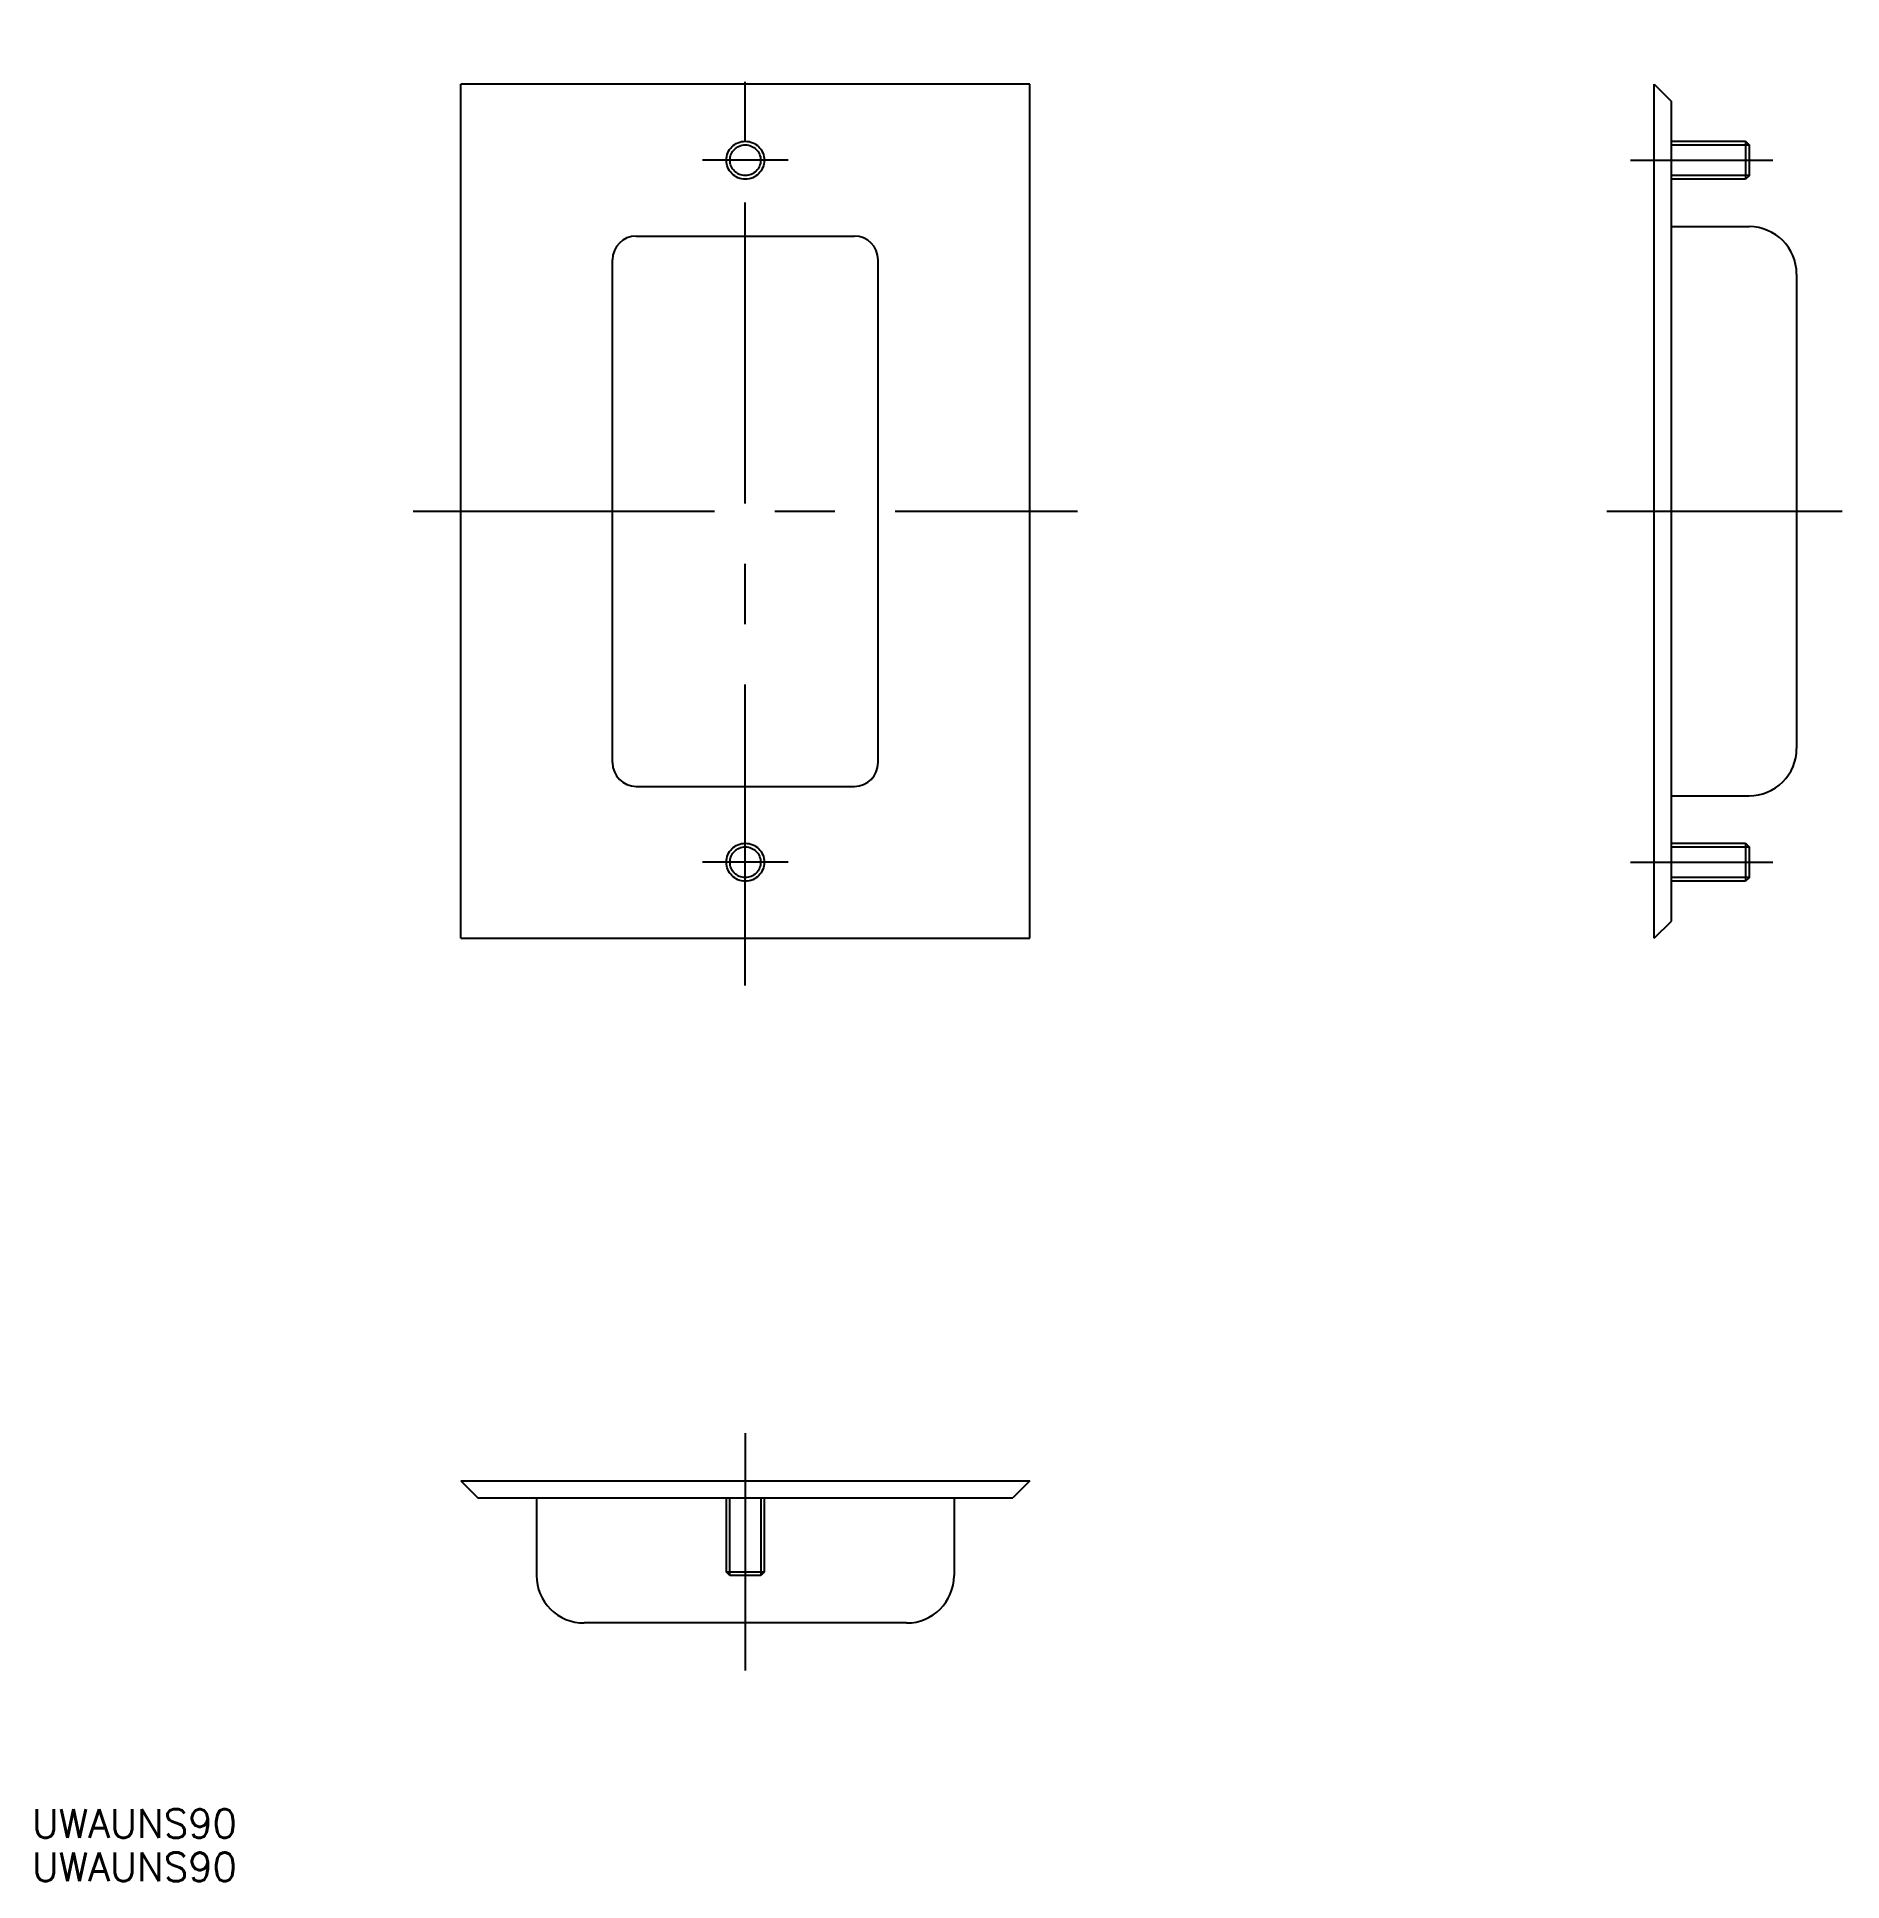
# Model space of a CAD drawing. Extents: x -75 to 116, y -144 to 50.
import ezdxf

# ---------------------------------------------------------------- set-up
doc = ezdxf.new("R2010")
doc.units = 0
doc.linetypes.add('CENTER', pattern=[50.8, 31.75, -6.35, 6.35, -6.35])
doc.linetypes.add('DASHED', pattern=[19.05, 12.7, -6.35])
doc.layers.get('0').update_dxf_attribs({"linetype": 'CONTINUOUS'})
doc.layers.add('CENTER', color=1, linetype='CENTER')
doc.styles.get("Standard").update_dxf_attribs({"font": 'txt.shx', "height": 3, "bigfont": 'bigfont.shx'})

# ---------------------------------------------------------------- blocks, each defined once
blk = doc.blocks.new('*U14')
at = {"color": 7, "linetype": 'CONTINUOUS'}
blk.add_text('UWAUNS90', height=3, dxfattribs=at).set_placement((-75.18, -139.83))
blk = doc.blocks.new('*U15')
at = {"color": 7, "linetype": 'CONTINUOUS'}
blk.add_text('UWAUNS90', height=3, dxfattribs=at).set_placement((-75.18, -144.4))

msp = doc.modelspace()

# ---------------------------------------------------------------- linework, layer by layer
at = {"color": 7, "linetype": 'CONTINUOUS'}
for p, q in [((30, 45), (-30, 45)), ((-30, -45), (-30, 45)), ((30, -45), (30, 45)), ((95.81, -45), (95.81, 45)), ((95.81, 45), (97.61, 43.2)), ((97.61, -43.2), (97.61, 43.2)), ((97.61, 39), (105.44, 39)), ((105.44, 39), (105.81, 38.63)), ((105.44, 39), (105.44, 35)), ((105.81, 38.63), (105.81, 35.37)), ((105.44, 35), (97.61, 35)), ((105.81, 35.37), (105.44, 35)), ((97.61, 30), (105.81, 30)), ((-11.5, 29), (11.5, 29)), ((-14, -26.5), (-14, 26.5)), ((14, -26.5), (14, 26.5)), ((110.81, 25), (110.81, -25)), ((-11.5, -29), (11.5, -29)), ((97.61, -30), (105.81, -30)), ((97.61, -35), (105.44, -35)), ((105.44, -35), (105.81, -35.37)), ((105.44, -35), (105.44, -39)), ((105.81, -35.37), (105.81, -38.63)), ((105.81, -38.63), (105.44, -39)), ((105.44, -39), (97.61, -39)), ((95.81, -45), (97.61, -43.2)), ((-30, -45), (30, -45)), ((-30, -102.19), (30, -102.19)), ((-30, -102.19), (-28.2, -103.99)), ((30, -102.19), (28.2, -103.99)), ((-28.2, -103.99), (28.2, -103.99)), ((-22, -103.99), (-22, -112.19)), ((-2, -111.82), (-2, -103.99)), ((2, -103.99), (2, -111.82)), ((22, -103.99), (22, -112.19)), ((-1.63, -112.19), (-2, -111.82)), ((2, -111.82), (-2, -111.82)), ((1.63, -112.19), (-1.63, -112.19)), ((2, -111.82), (1.63, -112.19)), ((17, -117.19), (-17, -117.19))]:
    msp.add_line(p, q, dxfattribs=at)
at = {"color": 3, "linetype": 'CONTINUOUS'}
for p, q in [((97.61, 38.62), (105.81, 38.62)), ((105.81, 35.38), (97.61, 35.38)), ((97.61, -35.38), (105.81, -35.38)), ((105.81, -38.62), (97.61, -38.62)), ((-1.62, -112.19), (-1.62, -103.99)), ((1.62, -103.99), (1.62, -112.19))]:
    msp.add_line(p, q, dxfattribs=at)
at = {"color": 3, "linetype": 'DASHED'}
for centre, radius in [((0, 37), 2), ((0, 37), 1.62), ((0, -37), 2), ((0, -37), 1.62)]:
    msp.add_circle(centre, radius, dxfattribs=at)
at = {"color": 7, "linetype": 'CONTINUOUS'}
for centre, radius, start, end in [((105.81, 25), 5, 0.0001, 90), ((-11.5, 26.5), 2.5, 90, 180), ((11.5, 26.5), 2.5, 0, 90), ((105.81, -25), 5, 270, 0.0001), ((-11.5, -26.5), 2.5, 180, 270), ((11.5, -26.5), 2.5, 270, 0), ((-17, -112.19), 5, 180, 270.0001), ((17, -112.19), 5, 270.0001, 0)]:
    msp.add_arc(centre, radius, start, end, dxfattribs=at)
at = {"layer": 'CENTER', "color": 1, "linetype": 'CENTER'}
for p, q in [((0, -50), (0, 50)), ((4.5, 37), (-4.5, 37)), ((93.31, 37), (108.31, 37)), ((-35, 0), (35, 0)), ((90.81, 0), (115.61, 0)), ((4.5, -37), (-4.5, -37)), ((93.31, -37), (108.31, -37)), ((0, -97.19), (0, -122.19))]:
    msp.add_line(p, q, dxfattribs=at)

# ---------------------------------------------------------------- block references
at = {"color": 7, "linetype": 'CONTINUOUS'}
for name in ['*U14', '*U15']:
    msp.add_blockref(name, (0, 0), dxfattribs=at)

doc.saveas('drawing.dxf')
